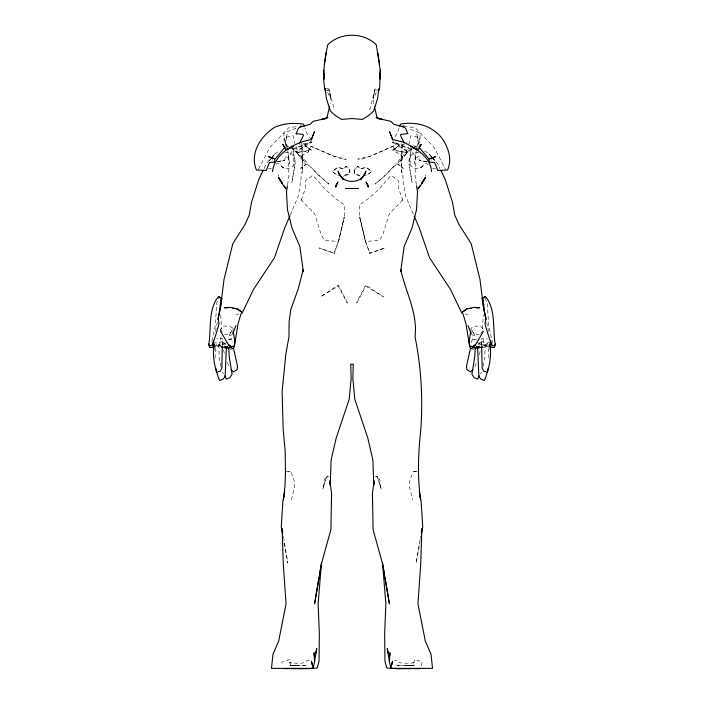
<?xml version="1.0" encoding="UTF-8"?>
<svg xmlns="http://www.w3.org/2000/svg" width="704" height="704" viewBox="0 0 704 704"><rect width="100%" height="100%" fill="white"/><g stroke="black" fill="none" stroke-linecap="round" stroke-linejoin="round"><path stroke-width="0.53" stroke-dasharray="3.52 2.64" d="M373.692 103.55L373.727 95.427L374.748 89.874L377.106 89.945L375.065 95.427L373.727 95.427L373.41 98.63L374.818 90.508L378.831 90.402M222.306 346.254L222.218 338.395L216.7 338.853M478.966 345.039L482.794 344.018L485.082 344.722L484.906 356.919L483.094 366.722M482.557 328.83L483.217 315.031M470.923 330.211L471.02 328.126L474.646 326.154L480.269 326.084L483.569 329.498L480.198 334.382M425.498 176.502L425.594 174.504M481.694 346.254L481.782 338.395L487.3 338.853M215.486 348.322L215.046 358.318M311.916 140.721L311.846 142.023L295.882 152.038L292.512 148.878L311.846 142.023L293.031 149.653L288.253 157.353L284.636 156.578L285.331 156.719L284.733 160.371L276.918 161.638M220.977 336.459L220.642 341.906L218.742 345.25L216.066 346.412M411.127 148.632L409.737 167.684L412.086 182.415L408.822 163.504L410.978 148.641M481.606 344.687L481.853 342.364L479.371 340.648M401.509 172.436L402.072 143.528L401.509 172.436L402.811 172.858L402.987 179.362L405.583 195.782L413.758 215.134M416.275 150.594L414.515 163.645L415.466 154.396L415.114 176.581L416.39 184.756M287.61 184.756L288.886 176.581L288.534 154.396L289.485 163.645L287.725 150.594M285.217 146.106L287.126 133.971L285.076 144.082M420.086 539.458L416.17 563.068L419.839 542.81M420.262 538.384L420.622 536.237M215.538 347.327L216.278 343.596L221.901 346.94M215.398 331.364L217.298 322.362M479.354 354.851L480.48 349.765M211.834 341.132L215.292 325.802L216.77 302.843L218.997 298.012M408.857 144.373L410.828 135.758L419.927 137.729L416.944 147.048M369.758 109.921L374.959 88.959L377.942 88.616M291.386 499.743L294.404 487.23L294.334 481.008L290.787 471.548L285.824 471.548L290.118 471.689M471.442 342.681L472.534 338.853L476.608 339.821M421.124 665.667L422.215 662.015L414.515 659.516L413.318 665.35L405.865 665.28L414.163 665.35L414.445 662.262L412.086 663.036L403.163 663.282L399.362 662.614L396.827 660.396L394.742 660.686M326.612 476.89L323.206 487.969L323.91 480.973L325.697 476.96L328.442 476.608L326.612 476.89L322.362 490.433M399.045 127.952L397.285 133.302L393.818 138.248M474.989 366.766L476.538 362.481M393.562 166.945L400.312 160.618L402.389 157.142L401.016 154.783L396.053 152.143L394.337 149.195L399.15 145.464L392.753 150.066L407.343 152.495L398.411 164.278L403.304 168.423L396.194 163.363L405.759 152.53L408.082 146.414M311.08 140.51L310.297 142.542L299.561 144.69M290.242 215.134L298.417 195.782L301.013 179.362L301.189 172.858L302.491 172.436L301.928 143.528L302.491 172.436M301.189 199.998L305.166 189.314L305.835 180.453L312.444 175.63L313.218 175.701L325.45 189.49L335.192 198.308L344.793 205.172L344.476 216.806L338.571 241.032L334.171 253.334L319.018 247.958L334.629 253.299L334.171 253.334L338.571 241.032L344.265 216.982L338.571 241.49L324.641 240.363L321.376 235.198L314.591 213.638L301.189 199.998L302.773 199.54M485.082 344.722L484.625 345.743L477.171 342.61M220.537 331.258L220.431 329.498L223.731 326.084L229.354 326.154L232.98 328.126L231.185 331.892L227.075 334.594L224.893 334.453M264.053 168.485L266.42 163.61L270.512 158.928M302.597 147.083L295.988 151.791L303.688 160.618L310.438 166.945M301.787 157.142L302.984 154.783L301.611 157.142L302.984 154.783L307.947 152.143L311.142 146.45L333.15 155.98L344.194 159.808L346.236 159.139L333.15 155.98L309.734 145.605M357.06 302.914L365.675 286.035L383.363 296.798L365.675 284.979L356.25 303.054M258.535 169.145L269.79 147.611L288.499 127.952L297.968 126.289M480.48 374.026L481.536 372.108M307.947 152.143L311.142 146.45M488.462 347.327L487.722 343.596L486.455 345.743L479.142 343.42L478.042 344.643M231.185 332.138L228.202 336.248L232.417 334.558M400.418 160.477L407.871 151.51L401.403 147.083M269.016 160.864L271.814 157.564M272.51 156.737L274.613 154.255M268.972 160.917L270.336 159.306M271.014 158.506L275.106 153.692L279.479 150.876M271.198 158.154L275.106 153.692M405.266 154.924L407.871 151.51M402.811 199.998L389.409 213.638L382.624 235.198L379.359 240.363L365.429 241.49L359.735 216.982L365.429 241.032L369.829 253.334L384.982 247.958L369.371 253.299L369.829 253.334L365.429 241.032L359.524 216.806L359.207 205.172L368.808 198.308L378.55 189.49L390.782 175.701L391.556 175.63L398.165 180.453L398.834 189.314L402.811 199.998L401.227 199.54M411.488 148.878L408.118 152.038L392.154 142.023L392.084 140.721M367.858 174.61L371.448 171.591L367.294 168.071L365.182 167.614L360.334 168.775L357.94 166.346L360.369 168.951L365.182 167.614L367.294 168.071L371.554 171.591L367.858 174.61L364.901 175.446M487.722 343.596L482.099 346.94M392.753 150.066L399.15 145.464M222.394 344.687L222.147 342.364L224.629 340.648M394.266 145.605L370.85 155.98L357.764 159.139L359.806 159.808L370.85 155.98L392.858 146.45L394.337 149.195L397.355 151.087L405.759 152.53L412.245 148.491M413.169 147.91L416.874 145.605L419.892 141.882L420.103 133.795L419.267 132.739L408.012 128.234M229.249 339.944L231.466 338.853L232.558 342.681M226.829 342.61L219.375 345.743L218.918 344.722L221.206 344.018L225.034 345.039M489.658 341.977L486.737 343.174L481.642 341.414M295.988 128.234L284.733 132.739L283.897 133.795L284.108 141.882L287.126 145.605L288.983 146.758M483.771 347.345L488.391 345.567M222.358 341.414L217.263 343.174L214.342 341.977M231.466 338.853L227.392 339.821M284.733 147.506L290.646 145.728M284.786 152.918C292.178 150.269 298.144 160.213 293.137 165.889C290.743 168.247 287.17 169.25 283.967 168.071C278.274 165.572 281.75 161.445 273.715 164.877M296.657 152.495L306.645 151.087L309.663 149.195L304.85 145.464L311.247 150.066L296.657 152.495L305.589 164.278L300.696 168.423L307.806 163.363L298.241 152.53L289.907 147.338M277.438 161.744L284.733 160.371L274.762 161.938M431.182 160.054L431.957 159.914M235.937 314.31L238.946 314.072M268.074 168.846L271.374 168.599M479.107 334.453L476.925 334.594L472.815 331.892L471.02 328.126M413.882 471.689L417.102 471.583M222.147 342.364L224.365 342.294M416.17 471.478L413.213 471.548L409.666 481.008L409.596 487.23L412.614 499.743M405.759 152.53L407.343 152.495M402.213 157.142L400.84 154.783L402.389 157.142M326.172 90.429L329.182 90.508L330.59 98.63L329.252 89.874L326.894 89.945L328.935 95.427L330.273 95.427L330.308 103.55M479.635 342.294L481.853 342.364M432.626 168.599L435.926 168.846M465.054 314.072L468.063 314.31M326.058 88.616L329.041 88.959L334.242 109.921M309.258 660.686L307.173 660.396L304.638 662.614L300.837 663.282L291.914 663.036L289.555 662.262L289.837 665.35L307.173 665.315L289.837 665.35L298.135 665.28L290.682 665.35L289.485 659.516L281.785 662.015L282.876 665.667M427.082 161.638L419.267 160.371L418.669 156.719L419.364 156.578L415.747 157.353L410.969 149.653L392.154 142.023L410.476 148.518M377.388 476.89L375.558 476.608L378.303 476.96L380.09 480.973L380.794 487.969L377.388 476.89L381.638 490.433M427.24 161.63L419.267 160.371L426.562 161.744M403.929 125.928L415.501 127.952L434.21 147.611L445.465 169.145M428.349 164.534C423.482 161.128 423.544 168.045 419.021 168.388C416.02 169.048 413.037 167.974 410.863 165.889C405.856 160.213 411.822 150.269 419.214 152.918M272.043 159.914L272.818 160.054M404.439 144.69L393.703 142.542L392.92 140.51M336.142 174.61L332.552 171.591L336.706 168.071L338.818 167.614L343.631 168.951L346.06 166.346L343.666 168.775L338.818 167.614L336.706 168.071L332.446 171.591L336.142 174.61L339.099 175.446M413.354 145.728L417.296 146.916M215.609 345.567L220.229 347.345M471.583 334.558L475.798 336.248L472.815 332.138M487.934 346.412L485.258 345.25L483.358 341.906L483.023 336.459M472.534 338.853L474.751 339.944M424.521 150.876L428.894 153.692L431.438 156.596M304.85 145.464L311.247 150.066M225.958 344.643L224.858 343.42L217.545 345.743L216.278 343.596M432.124 157.37L437.58 163.61L439.947 168.485M428.894 153.692L431.622 156.904M432.3 157.705L435.028 160.917M429.387 154.255L431.49 156.737M432.186 157.564L434.984 160.864M296.129 151.51L298.734 154.924M311.335 139.894L306.715 133.302L304.955 127.952M220.431 329.498L223.802 334.382M301.611 157.142L303.582 160.477M392.858 146.45L396.053 152.143M222.464 372.108L223.52 374.026M347.75 303.054L338.325 284.979L320.637 296.798L338.325 286.035L346.94 302.914M485.003 298.012L487.23 302.843L488.708 325.802L492.624 343.174M295.918 146.414L298.241 152.53M227.462 362.481L229.011 366.766M287.056 147.048L284.073 137.729L293.172 135.758L294.923 143.414M220.906 366.722L219.094 356.919L218.918 344.722M223.52 349.765L224.426 353.83M486.702 322.362L488.602 331.364M419.338 146.106L416.874 133.971L418.783 146.106M284.161 542.81L287.83 563.068L283.914 539.458M283.378 536.237L283.738 538.384M293.022 148.641L295.178 163.504L291.914 182.415L294.263 167.684L292.714 146.52M296.058 133.584L296.234 135.159M220.783 315.031L221.443 328.83M488.514 348.322L488.954 358.318M278.406 174.504L278.502 176.502M232.98 328.126L233.077 330.211M354.253 169.902L354.077 173.835L360.967 176.546L357.87 174.504L354.394 173.738L354.605 169.937L357.94 166.17L354.253 169.902M393.527 166.663L385.44 175.243L375.206 183.999L385.44 175.102L393.527 166.663M423.271 165.827L420.033 168.071L423.271 165.827M346.13 174.504L343.033 176.546L349.923 173.835L349.747 169.902L346.06 166.17L349.395 169.937L349.606 173.738L346.13 174.504M397.918 665.174L396.827 665.315L414.163 665.35L397.918 665.174M283.967 168.071L280.729 165.827L283.967 168.071M328.794 183.999L318.56 175.243L310.473 166.663L318.56 175.102L328.794 183.999"/><path stroke-width="1.06" d="M222.306 346.254L221.866 367.576L220.537 370.99L216.63 372.284C213.91 363.246 212.608 353.716 213.99 344.3L213.567 351.19L214.034 343.719M325.169 90.402C321.869 75.442 324.729 59.726 327.703 44.871C340.287 32.032 363.713 32.032 376.297 44.871L380.23 70.118L380.019 79.077L380.23 72.89M389.673 658.143L389.514 661.417L387.235 648.481L388.881 655.732M389.778 655.97L389.937 652.696L389.268 661.1L390.922 668.378L392.612 661.1L390.57 668.378L432.52 668.378L431.006 654.174L425.313 641.062L417.965 603.997L420.737 563.455L421.863 528.722L421.326 531.942M226.336 348.41L225.139 376.262L223.414 378.937L220.044 380.371L219.34 379.949L216.63 372.354L216.04 368.782M221.276 301.998L220.607 301.013L221.276 301.998L218.108 318.877L219.023 323.91C216.876 331.294 214.861 338.703 211.781 345.602L209.106 345.814L208.824 344.054C211.358 329.349 208.05 308.246 218.671 296.481L222.042 298.593L220.493 301.488M475.306 347.926L474.646 357.447L471.935 374.255L474.153 377.564L477.558 379.148L479.424 375.945M374.123 481.756L373.762 484.942L372.882 459.906L367.752 437.862L354.816 399.326L352.845 378.62L353.267 364.232L350.733 364.232L351.155 378.62L349.184 399.326L336.248 437.862L331.118 459.906L330.238 484.942L329.877 481.756M378.937 88.502L377.564 98.666L373.622 111.074L368.491 115.685L362.481 119.407L352 118.562L341.519 119.407L335.509 115.685L330.378 111.074L326.436 98.666L325.063 88.502M374.141 480.682L372.425 493.416L373.094 529.637L382.202 562.434L389.444 603.891L385.009 577.368M326.154 52.747L324.394 64.346M287.452 185.777L286.493 191.91L287.478 209.704L292.09 228.342L299.86 246.514L303.301 271.41L303.301 269.474L298.065 289.344L290.787 309.593L289.133 321.411L288.957 336.846L285.859 354.077L282.102 391.697L283.193 429.563L285.19 451.255L285.472 472.463L285.05 485.364L283.369 499.743L284.117 495.466M272.483 171.547C274.692 153.278 294.809 142.63 311.318 139.489L314.591 131.331L311.467 139.489M483.507 301.488L481.958 298.593L485.329 296.481C495.95 308.246 492.642 329.349 495.176 344.054L494.894 345.814L492.219 345.602C489.139 338.703 487.124 331.294 484.977 323.91L485.892 318.877L482.724 301.998L483.393 301.013L482.724 301.998M470.598 347.864L466.418 366.414L466.902 369.618L470.703 371.862L472.956 369.582M487.96 368.782L487.37 372.354L484.66 379.949L483.956 380.371L480.586 378.937L478.861 376.262L477.664 348.41M318.991 577.368L314.556 603.891L321.798 562.434L330.906 529.637L331.575 493.416L329.859 480.682M319.352 575.238L321.482 562.505L318.138 603.856L319.334 633.151L319.053 661.417L317.258 667.955L306.856 668.694L284.284 668.624M470.879 331.258L469.049 341.238L469.718 345.567L472.182 346.975L475.517 344.758L473.018 346.421M421.388 534.283L422.743 526.821L421.159 501.855L419.188 491.172M284.812 491.172L282.841 501.855L281.257 526.821L282.612 534.283M416.442 149.714L416.777 147.937M213.47 340.595L213.048 342.646L214.447 344.969M217.932 319.37L220.431 308.502L223.978 279.602L232.804 243.707L245.08 224.365L249.225 215.081L251.513 202.356L258.861 179.221L263.111 170.438M315.119 655.732L316.765 648.481L314.486 661.417L314.327 658.143M322.133 119.416L326.823 118.219L329.56 106.691M235.972 325.556L232.83 333.696M219.234 297.783L219.446 297.044M495.176 344.054L494.402 347.503L491.41 347.433L490.503 344.969M220.299 301.426L221.276 298.346M399.731 126.06L400.418 124.159C415.325 121.264 430.998 125.286 441.065 137.095C448.026 146.397 452.619 158.734 447.568 169.972L437.791 170.465L434.562 162.448L429.774 162.307L428.789 158.858L418.95 147.118M213.497 344.969L212.59 347.433L209.598 347.503L208.824 344.054M378.866 90.367L379.641 88.29L380.23 70.118M296.34 133.478L298.241 128.656L301.118 125.743M289.837 216.102L284.944 227.251L274.437 257.805L253.405 289.59L242.37 312.726L240.962 313.922L238.04 323.84L234.212 347.046L232.698 348.691L230.604 349.061M299.728 143.062L303.477 135.37L302.914 134.42L296.058 133.584M483.463 331.258L474.918 345.708L472.182 346.975M420.094 146.168L421.194 144.267L418.246 149.653L410.529 146.432M422.004 183.225L425.454 177.496L421.458 183.383M425.454 177.496L419.364 187.625L418.035 188.434L419.742 185.909M489.553 344.969L490.952 342.646L490.53 340.595M360.756 179.291L364.443 174.469L365.851 171.134L365.218 173.703L360.756 179.291L362.27 177.461C356.682 182.758 347.318 182.758 341.73 177.461L343.244 179.291L339.557 174.469L338.149 171.134L338.782 173.703L343.244 179.291M489.623 346.306L491.093 344.511M285.05 147.118L275.211 158.858L274.226 162.307L269.438 162.448L266.209 170.465L256.432 169.972C249.418 153.507 260.797 135.925 274.718 127.283C283.967 123.27 293.709 122.637 303.582 124.159L304.269 126.06M230.982 346.421L228.483 344.758L231.818 346.975L234.282 345.567L234.951 341.238L233.121 331.258M288.323 148.702L286.81 149.406L290.699 147.902M293.471 146.432L285.754 149.653L282.806 144.267L283.906 146.168M322.168 119.328L328.011 117.357M300.054 127.125L310.226 124.335L313.007 121.378L326.823 118.219M483.014 346.993L479.248 347.503L476.362 346.447L479.618 346.623M407.942 133.584L401.086 134.42L400.523 135.37L404.272 143.062M471.231 308.405L466.972 308.748L461.63 312.726L463.038 313.922L465.96 323.84L469.788 347.046L471.302 348.691L473.396 349.061M476.546 307.965L479.741 307.701L474.329 307.384L466.972 308.748L461.63 312.726L450.595 289.59L429.563 257.805L419.056 227.251L414.163 216.102M226.442 347.785L230.798 347.503L224.954 348.049M224.382 346.623L227.638 346.447L224.752 347.503L220.986 346.993M345.391 188.505L358.609 188.505M419.716 668.624L397.144 668.694L386.742 667.955L384.947 661.417L384.666 633.151L385.862 603.856L382.518 562.505L384.648 575.238M479.046 348.049L473.202 347.503L477.558 347.785M227.454 307.965L224.259 307.701C230.718 306.838 237.688 307.859 242.37 312.726L237.028 308.748L232.769 308.405M374.44 106.691L377.177 118.219L390.993 121.378L393.774 124.335L403.946 127.125M377.177 118.219L381.867 119.416M375.989 117.357L381.832 119.328M413.301 147.902C422.127 152.126 431.033 161.172 431.517 171.547M231.818 346.975L229.082 345.708L220.537 331.258M415.677 148.702L417.19 149.406L403.999 142.366L392.682 139.489L389.409 131.331L392.533 139.489M402.882 125.743L405.759 128.656L407.66 133.478M231.044 369.582L233.297 371.862L237.098 369.618L237.582 366.414L233.402 347.864M212.907 344.511L214.377 346.306M284.258 185.909L285.965 188.434L284.636 187.625L278.546 177.496L282.542 183.383M278.546 177.496L281.996 183.225M224.576 375.945L226.442 379.148L229.847 377.564L232.065 374.255L229.354 357.447L228.694 347.926M440.889 170.438L445.139 179.221L452.487 202.356L454.775 215.081L458.92 224.365L471.196 243.707L480.022 279.602L483.569 308.502L486.068 319.37M471.17 333.696L468.028 325.556M482.724 298.346L483.701 301.426M484.554 297.044L484.766 297.783M287.223 147.937L287.558 149.714M419.883 495.466L420.631 499.743C417.252 476.502 418.246 452.839 420.807 429.563C423.016 398.543 421.177 367.347 415.043 336.846C417.912 313.051 405.557 292.01 400.699 269.474L400.699 271.41L404.14 246.514L411.91 228.342L416.522 209.704L417.507 191.91L416.548 185.777M282.674 531.942L282.137 528.722L283.263 563.455L286.035 603.997L278.687 641.062L272.994 654.174L271.48 668.378L313.43 668.378L311.388 661.1L313.078 668.378L314.732 661.1L314.063 652.696L314.222 655.97M379.606 64.346L377.846 52.747M490.01 344.3C491.392 353.716 490.09 363.246 487.37 372.284L483.463 370.99L482.134 367.576L481.694 346.254M489.966 343.719L490.433 351.19M323.77 72.89L323.981 79.077L323.77 70.118M483.78 304.489L483.78 309.558M220.22 304.489L220.22 309.558M336.037 185.266L335.72 187.273L337.902 181.887L336.037 185.266M435.257 156.754L429.246 158.858L435.257 156.754M274.754 158.858L268.743 156.754L274.754 158.858M367.963 185.266L366.098 181.887L368.28 187.273L367.963 185.266"/></g></svg>
